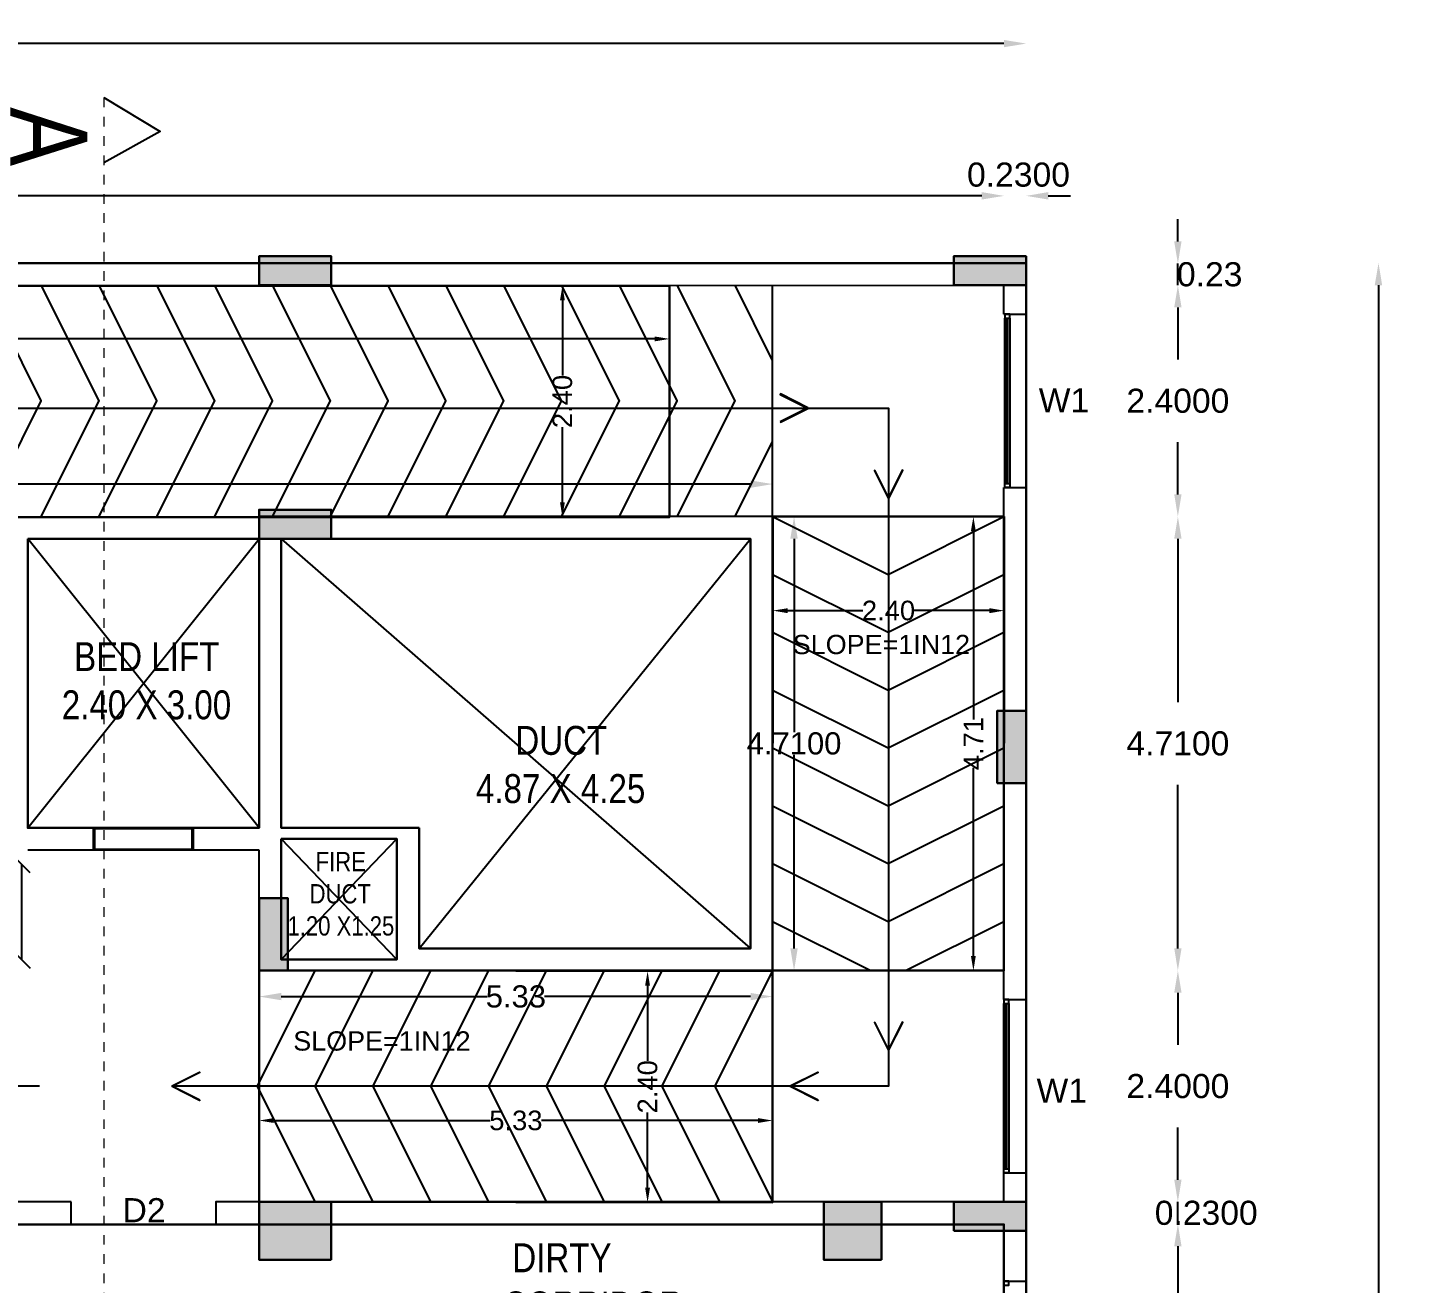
# Model space of a CAD drawing. Header units: metres. Extents: x -38 to 401, y 28 to 287.
# Drawn here: x 223.5 to 237.9, y 139.32 to 152.34 of the extents above; entities that cross this region are included whole.
import ezdxf

# ---------------------------------------------------------------- set-up
doc = ezdxf.new("R2010")
doc.units = ezdxf.units.M
doc.linetypes.add('CENTER', pattern=[2, 1.25, -0.25, 0.25, -0.25])
doc.layers.add('BLK_1_COVERED_AREA', color=140, linetype='Continuous', plot=False)
doc.layers.add('BLK_1_COVERED_AREA_DEDUCT', color=140, linetype='Continuous', plot=False)
for name, color, linetype in [('BLK_1_DA_RAMP_1', 30, 'Continuous'), ('BLK_1_FLR_3_BLT_UP_AREA_DEDUCT', 1, 'Continuous'), ('BLK_1_FLR_3_CARPET_AREA', 10, 'Continuous'), ('UBEAM', 1, 'Continuous'), ('UHATCH', 8, 'Continuous')]:
    doc.layers.add(name, color=color, linetype=linetype)
for name, color, linetype, lineweight in [('BLK_1_FLR_3_BLT_UP_AREA', 4, 'Continuous', 30), ('BLK_1_FLR_3_LIFT_3', 4, 'Continuous', 30), ('BLK_1_LVL_3_BLDG_FOOT_PRINT', 4, 'Continuous', 30), ('UCOLUMN', 6, 'Continuous', 30)]:
    doc.layers.add(name, color=color, linetype=linetype, lineweight=lineweight)
doc.styles.get("Standard").update_dxf_attribs({"font": 'arial.ttf'})
doc.dimstyles.new('ED', dxfattribs={"dimscale": 0, "dimtxt": 0.18, "dimasz": 0.18, "dimexe": 0, "dimexo": 0, "dimgap": 0.09, "dimtad": 1, "dimtoh": 1, "dimzin": 3, "dimdsep": 46, "dimtxsty": 'Standard', "dimblk": 'OBLIQUE', "dimcen": 0.09, "dimse1": 1, "dimse2": 1, "dimclrd": 251, "dimclrt": 30, "dimadec": 0, "dimazin": 0, "dimtfac": 1, "dimtmove": 0, "dimatfit": 3, "dimldrblk": 'ARCHTICK', "dimfxl": 0, "dimtolj": 1, "dimtzin": 0, "dimarcsym": 0})
doc.dimstyles.get("Standard").update_dxf_attribs({"dimtxt": 0.18, "dimasz": 0.18, "dimexe": 0.18, "dimexo": 0.0625, "dimgap": 0.09, "dimtad": 0, "dimtih": 1, "dimtoh": 1, "dimdec": 4, "dimzin": 0, "dimdsep": 46, "dimtxsty": 'Standard', "dimcen": 0.09, "dimadec": 0, "dimazin": 0, "dimtfac": 1, "dimtdec": 4, "dimtofl": 0, "dimtmove": 0, "dimatfit": 3, "dimfxl": 0, "dimtolj": 1, "dimtzin": 0, "dimarcsym": 0})
doc.dimstyles.new('STANDARD$0', dxfattribs={"dimtxt": 7, "dimasz": 3, "dimexe": 3, "dimexo": 1, "dimgap": 1.5, "dimtad": 1, "dimdec": 1, "dimzin": 1, "dimdsep": 46, "dimlunit": 4, "dimtxsty": 'Standard', "dimblk": 'OBLIQUE', "dimcen": 0.09375, "dimdle": 1, "dimclrd": 8, "dimclre": 8, "dimclrt": 7, "dimadec": 1, "dimazin": 0, "dimtfac": 1, "dimtdec": 1, "dimtix": 1, "dimtmove": 2, "dimatfit": 3, "dimldrblk": 'ARCHTICK', "dimfxl": 0, "dimfrac": 2, "dimtolj": 1, "dimtzin": 0, "dimarcsym": 0})

# ---------------------------------------------------------------- blocks, each defined once
blk = doc.blocks.new('*D179')
at = {"color": 0, "lineweight": -2}
for p, q in [((212.596, 147.61), (221.418, 147.61)), ((230.996, 147.61), (222.173, 147.61))]:
    blk.add_line(p, q, dxfattribs=at)
at = {"color": 0}
for points in [[(212.596, 147.648), (212.596, 147.571), (212.366, 147.61)], [(230.996, 147.648), (230.996, 147.571), (231.226, 147.61)]]:
    blk.add_solid(points, dxfattribs=at)
at = {"layer": 'Defpoints', "color": 0}
for p in [(231.226, 147.61), (212.366, 147.267), (231.226, 147.273)]:
    blk.add_point(p, dxfattribs=at)
at = {"color": 0, "lineweight": 25, "insert": (221.796, 147.61), "char_height": 0.23, "attachment_point": 5}
blk.add_mtext('\\A1;18.99', dxfattribs=at)
blk = doc.blocks.new('*D180')
at = {"color": 0, "lineweight": -2}
for p, q in [((231.448, 147.043), (231.448, 145.035)), ((231.448, 142.793), (231.448, 144.801))]:
    blk.add_line(p, q, dxfattribs=at)
at = {"color": 0}
for points in [[(231.409, 147.043), (231.486, 147.043), (231.448, 147.273)], [(231.409, 142.793), (231.486, 142.793), (231.448, 142.563)]]:
    blk.add_solid(points, dxfattribs=at)
at = {"layer": 'Defpoints', "color": 0}
for p in [(231.226, 147.273), (231.226, 142.563), (231.448, 142.563)]:
    blk.add_point(p, dxfattribs=at)
at = {"color": 0, "lineweight": 25, "insert": (231.448, 144.918), "char_height": 0.23, "attachment_point": 5}
blk.add_mtext('\\A1;4.7100', dxfattribs=at)
blk = doc.blocks.new('*D181')
at = {"color": 0, "lineweight": -2}
for p, q in [((226.126, 142.293), (228.262, 142.293)), ((230.996, 142.293), (228.859, 142.293))]:
    blk.add_line(p, q, dxfattribs=at)
at = {"color": 0}
for points in [[(226.126, 142.331), (226.126, 142.255), (225.896, 142.293)], [(230.996, 142.331), (230.996, 142.255), (231.226, 142.293)]]:
    blk.add_solid(points, dxfattribs=at)
at = {"layer": 'Defpoints', "color": 0}
for p in [(225.896, 142.563), (231.226, 142.563), (225.896, 142.293)]:
    blk.add_point(p, dxfattribs=at)
at = {"color": 0, "lineweight": 25, "insert": (228.561, 142.293), "char_height": 0.23, "attachment_point": 5}
blk.add_mtext('\\A1;5.33', dxfattribs=at)
blk = doc.blocks.new('*D183')
at = {"color": 0, "lineweight": -2}
for p, q in [((237.513, 149.673), (237.513, 123.345)), ((237.513, 96.783), (237.513, 123.11))]:
    blk.add_line(p, q, dxfattribs=at)
at = {"color": 0}
for points in [[(237.474, 149.673), (237.551, 149.673), (237.513, 149.903)], [(237.474, 96.783), (237.551, 96.783), (237.513, 96.553)]]:
    blk.add_solid(points, dxfattribs=at)
at = {"layer": 'Defpoints', "color": 0}
for p in [(233.856, 149.903), (232.356, 96.553), (237.513, 96.553)]:
    blk.add_point(p, dxfattribs=at)
at = {"color": 0, "lineweight": 25, "insert": (237.513, 123.228), "char_height": 0.23, "attachment_point": 5}
blk.add_mtext('\\A1;53.35', dxfattribs=at)
blk = doc.blocks.new('600X600')
at = {"layer": 'UHATCH', "linetype": 'Continuous'}
h = blk.add_hatch(color=256, dxfattribs=at)
h.dxf.hatch_style = 1
h.paths.add_polyline_path([(600, 600), (0, 600), (0, 0), (600, 0)])
at = {"layer": 'UCOLUMN', "linetype": 'Continuous'}
blk.add_lwpolyline([(0, 0), (600, 0), (600, 600), (0, 600)], close=True, dxfattribs=at)
blk = doc.blocks.new('750 x 750')
blk.add_blockref('600X600', (0, 75))
blk = doc.blocks.new('600X750')
at = {"layer": 'UHATCH', "linetype": 'Continuous'}
h = blk.add_hatch(color=256, dxfattribs=at)
h.dxf.hatch_style = 1
h.paths.add_polyline_path([(0, 600), (-750, 600), (-750, 0), (0, 0)])
at = {"layer": 'UCOLUMN', "linetype": 'Continuous'}
blk.add_lwpolyline([(0, 0), (-750, 0), (-750, 600), (0, 600)], close=True, dxfattribs=at)
blk = doc.blocks.new('300 x 750')
at = {"layer": 'UHATCH', "linetype": 'Continuous'}
h = blk.add_hatch(color=256, dxfattribs=at)
h.dxf.hatch_style = 1
h.paths.add_polyline_path([(750, 0), (750, 300), (0, 300), (0, 0)])
at = {"layer": 'UCOLUMN', "linetype": 'Continuous'}
blk.add_lwpolyline([(0, 300), (0, 0), (750, 0), (750, 300)], close=True, dxfattribs=at)
blk = doc.blocks.new('ASDFSDFSDFDFD')
at = {"layer": 'UBEAM', "linetype": 'Continuous', "xscale": -1}
for p, rotation in [((-6460, 38330), 180), ((750, 38330), 180), ((-6460, 35700), 180), ((1200, 32865), 269.9999999996972), ((750, 28520), 180)]:
    blk.add_blockref('300 x 750', p, dxfattribs=dict(at, rotation=rotation))
at = {"layer": 'UBEAM', "linetype": 'Continuous', "rotation": 89.99999999916066}
blk.add_blockref('300 x 750', (-6160, 30920), dxfattribs=at)
at = {"layer": 'UBEAM'}
blk.add_blockref('600X750', (-5710, 27920), dxfattribs=at)
at = {"layer": 'UBEAM', "linetype": 'Continuous', "xscale": -1}
blk.add_blockref('750 x 750', (0, 27845), dxfattribs=at)
blk = doc.blocks.new('*D690')
at = {"color": 0, "lineweight": -2}
for p, q in [((209.966, 152.18), (220.902, 152.18)), ((233.626, 152.18), (222.69, 152.18))]:
    blk.add_line(p, q, dxfattribs=at)
at = {"color": 0}
for points in [[(209.966, 152.218), (209.966, 152.142), (209.736, 152.18)], [(233.626, 152.218), (233.626, 152.142), (233.856, 152.18)]]:
    blk.add_solid(points, dxfattribs=at)
at = {"layer": 'Defpoints', "color": 0}
for p in [(233.856, 152.18), (209.736, 149.897), (233.856, 149.897)]:
    blk.add_point(p, dxfattribs=at)
at = {"color": 0, "lineweight": 25, "insert": (221.796, 152.18), "char_height": 0.25, "attachment_point": 5}
blk.add_mtext('\\A1;24.1201', dxfattribs=at)
blk = doc.blocks.new('*D452')
at = {"color": 0, "lineweight": -2}
for p, q in [((210.196, 150.6), (220.902, 150.6)), ((233.396, 150.6), (222.69, 150.6))]:
    blk.add_line(p, q, dxfattribs=at)
at = {"color": 0}
for points in [[(210.196, 150.639), (210.196, 150.562), (209.966, 150.6)], [(233.396, 150.639), (233.396, 150.562), (233.626, 150.6)]]:
    blk.add_solid(points, dxfattribs=at)
at = {"layer": 'Defpoints', "color": 0}
for p in [(233.626, 150.6), (209.966, 149.667), (233.626, 149.673)]:
    blk.add_point(p, dxfattribs=at)
at = {"color": 0, "lineweight": 25, "insert": (221.796, 150.6), "char_height": 0.25, "attachment_point": 5}
blk.add_mtext('\\A1;23.6601', dxfattribs=at)
blk = doc.blocks.new('*D453')
at = {"color": 0, "lineweight": -2}
for p, q in [((233.396, 150.6), (233.166, 150.6)), ((234.086, 150.6), (234.316, 150.6))]:
    blk.add_line(p, q, dxfattribs=at)
at = {"color": 0}
for points in [[(233.396, 150.639), (233.396, 150.562), (233.626, 150.6)], [(234.086, 150.639), (234.086, 150.562), (233.856, 150.6)]]:
    blk.add_solid(points, dxfattribs=at)
at = {"layer": 'Defpoints', "color": 0}
for p in [(233.856, 150.6), (233.856, 149.897), (233.626, 149.673)]:
    blk.add_point(p, dxfattribs=at)
at = {"color": 0, "lineweight": 25, "insert": (233.777, 150.819), "char_height": 0.25, "attachment_point": 5}
blk.add_mtext('\\A1;0.2300', dxfattribs=at)
blk = doc.blocks.new('*D474')
at = {"color": 0, "lineweight": -2}
for p, q in [((235.431, 139.703), (235.431, 134.061)), ((235.431, 127.563), (235.431, 133.205))]:
    blk.add_line(p, q, dxfattribs=at)
at = {"color": 0}
for points in [[(235.393, 139.703), (235.469, 139.703), (235.431, 139.933)], [(235.393, 127.563), (235.469, 127.563), (235.431, 127.333)]]:
    blk.add_solid(points, dxfattribs=at)
at = {"layer": 'Defpoints', "color": 0}
for p in [(233.626, 139.933), (235.431, 139.933), (232.126, 127.333)]:
    blk.add_point(p, dxfattribs=at)
at = {"color": 0, "lineweight": 25, "insert": (235.431, 133.633), "char_height": 0.25, "attachment_point": 5}
blk.add_mtext('\\A1;12.6000', dxfattribs=at)
blk = doc.blocks.new('*D475')
at = {"color": 0, "lineweight": -2}
for p, q in [((235.431, 140.393), (235.431, 140.623)), ((235.431, 139.933), (235.431, 140.163)), ((235.431, 139.703), (235.431, 139.473))]:
    blk.add_line(p, q, dxfattribs=at)
at = {"color": 0}
for points in [[(235.393, 140.393), (235.469, 140.393), (235.431, 140.163)], [(235.393, 139.703), (235.469, 139.703), (235.431, 139.933)]]:
    blk.add_solid(points, dxfattribs=at)
at = {"layer": 'Defpoints', "color": 0}
for p in [(233.626, 140.163), (235.431, 140.163), (233.626, 139.933)]:
    blk.add_point(p, dxfattribs=at)
at = {"color": 0, "lineweight": 25, "insert": (235.725, 140.048), "char_height": 0.25, "attachment_point": 5}
blk.add_mtext('\\A1;0.2300', dxfattribs=at)
blk = doc.blocks.new('*D476')
at = {"color": 0, "lineweight": -2}
for p, q in [((235.431, 142.333), (235.431, 141.791)), ((235.431, 140.393), (235.431, 140.935))]:
    blk.add_line(p, q, dxfattribs=at)
at = {"color": 0}
for points in [[(235.393, 142.333), (235.469, 142.333), (235.431, 142.563)], [(235.393, 140.393), (235.469, 140.393), (235.431, 140.163)]]:
    blk.add_solid(points, dxfattribs=at)
at = {"layer": 'Defpoints', "color": 0}
for p in [(233.626, 142.563), (235.431, 142.563), (233.626, 140.163)]:
    blk.add_point(p, dxfattribs=at)
at = {"color": 0, "lineweight": 25, "insert": (235.431, 141.363), "char_height": 0.25, "attachment_point": 5}
blk.add_mtext('\\A1;2.4000', dxfattribs=at)
blk = doc.blocks.new('*D477')
at = {"color": 0, "lineweight": -2}
for p, q in [((235.431, 147.043), (235.431, 145.346)), ((235.431, 142.793), (235.431, 144.49))]:
    blk.add_line(p, q, dxfattribs=at)
at = {"color": 0}
for points in [[(235.393, 147.043), (235.469, 147.043), (235.431, 147.273)], [(235.393, 142.793), (235.469, 142.793), (235.431, 142.563)]]:
    blk.add_solid(points, dxfattribs=at)
at = {"layer": 'Defpoints', "color": 0}
for p in [(233.626, 147.273), (235.431, 147.273), (233.626, 142.563)]:
    blk.add_point(p, dxfattribs=at)
at = {"color": 0, "lineweight": 25, "insert": (235.431, 144.918), "char_height": 0.25, "attachment_point": 5}
blk.add_mtext('\\A1;4.7100', dxfattribs=at)
blk = doc.blocks.new('*D478')
at = {"color": 0, "lineweight": -2}
for p, q in [((235.431, 149.443), (235.431, 148.901)), ((235.431, 147.503), (235.431, 148.045))]:
    blk.add_line(p, q, dxfattribs=at)
at = {"color": 0}
for points in [[(235.393, 149.443), (235.469, 149.443), (235.431, 149.673)], [(235.393, 147.503), (235.469, 147.503), (235.431, 147.273)]]:
    blk.add_solid(points, dxfattribs=at)
at = {"layer": 'Defpoints', "color": 0}
for p in [(233.626, 149.673), (235.431, 149.673), (233.626, 147.273)]:
    blk.add_point(p, dxfattribs=at)
at = {"color": 0, "lineweight": 25, "insert": (235.431, 148.473), "char_height": 0.25, "attachment_point": 5}
blk.add_mtext('\\A1;2.4000', dxfattribs=at)
blk = doc.blocks.new('*D50')
at = {"color": 0, "lineweight": -2}
for p, q in [((235.431, 150.127), (235.431, 150.357)), ((235.431, 149.673), (235.431, 149.897)), ((235.431, 149.443), (235.431, 149.213))]:
    blk.add_line(p, q, dxfattribs=at)
at = {"color": 0}
for points in [[(235.393, 150.127), (235.469, 150.127), (235.431, 149.897)], [(235.393, 149.443), (235.469, 149.443), (235.431, 149.673)]]:
    blk.add_solid(points, dxfattribs=at)
at = {"layer": 'Defpoints', "color": 0}
for p in [(233.856, 149.897), (235.431, 149.897), (233.626, 149.673)]:
    blk.add_point(p, dxfattribs=at)
at = {"color": 0, "lineweight": 25, "insert": (235.761, 149.785), "char_height": 0.25, "attachment_point": 5}
blk.add_mtext('\\A1;0.23', dxfattribs=at)
blk = doc.blocks.new('*D775')
at = {"layer": 'BLK_1_DA_RAMP_1', "color": 0, "lineweight": -2}
for p, q in [((212.366, 149.206), (212.366, 149.116)), ((230.156, 149.206), (230.156, 149.116)), ((212.518, 149.116), (220.925, 149.116)), ((230.003, 149.116), (221.596, 149.116))]:
    blk.add_line(p, q, dxfattribs=at)
at = {"layer": 'BLK_1_DA_RAMP_1', "color": 0}
for points in [[(212.518, 149.141), (212.518, 149.091), (212.366, 149.116)], [(230.003, 149.141), (230.003, 149.091), (230.156, 149.116)]]:
    blk.add_solid(points, dxfattribs=at)
at = {"layer": 'Defpoints', "color": 0}
for p in [(212.366, 149.667), (230.156, 149.667), (230.156, 149.116)]:
    blk.add_point(p, dxfattribs=at)
at = {"layer": 'BLK_1_DA_RAMP_1', "color": 0, "lineweight": 30, "insert": (221.261, 149.116), "char_height": 0.2032, "attachment_point": 5}
blk.add_mtext('\\A1;17.79', dxfattribs=at)
blk = doc.blocks.new('*D777')
at = {"layer": 'BLK_1_DA_RAMP_1', "color": 0, "lineweight": -2}
for p, q in [((233.398, 147.273), (233.309, 147.273)), ((233.309, 147.12), (233.309, 145.169)), ((233.309, 142.715), (233.309, 144.667)), ((233.398, 142.563), (233.309, 142.563))]:
    blk.add_line(p, q, dxfattribs=at)
at = {"layer": 'BLK_1_DA_RAMP_1', "color": 0}
for points in [[(233.283, 147.12), (233.334, 147.12), (233.309, 147.273)], [(233.283, 142.715), (233.334, 142.715), (233.309, 142.563)]]:
    blk.add_solid(points, dxfattribs=at)
at = {"layer": 'Defpoints', "color": 0}
for p in [(233.309, 147.273), (233.628, 147.273), (233.626, 142.563)]:
    blk.add_point(p, dxfattribs=at)
at = {"layer": 'BLK_1_DA_RAMP_1', "color": 0, "lineweight": 30, "insert": (233.309, 144.918), "char_height": 0.2032, "attachment_point": 5, "rotation": 90}
blk.add_mtext('\\A1;4.71', dxfattribs=at)
blk = doc.blocks.new('*D779')
at = {"layer": 'BLK_1_DA_RAMP_1', "color": 0, "lineweight": -2}
for p, q in [((229.134, 149.667), (229.044, 149.667)), ((229.044, 149.515), (229.044, 148.735)), ((229.044, 147.42), (229.044, 148.199)), ((229.134, 147.267), (229.044, 147.267))]:
    blk.add_line(p, q, dxfattribs=at)
at = {"layer": 'BLK_1_DA_RAMP_1', "color": 0}
for points in [[(229.019, 149.515), (229.069, 149.515), (229.044, 149.667)], [(229.019, 147.42), (229.069, 147.42), (229.044, 147.267)]]:
    blk.add_solid(points, dxfattribs=at)
at = {"layer": 'Defpoints', "color": 0}
for p in [(229.044, 149.667), (230.156, 149.667), (230.156, 147.267)]:
    blk.add_point(p, dxfattribs=at)
at = {"layer": 'BLK_1_DA_RAMP_1', "color": 0, "lineweight": 30, "insert": (229.044, 148.467), "char_height": 0.2032, "attachment_point": 5, "rotation": 90}
blk.add_mtext('\\A1;2.40', dxfattribs=at)
blk = doc.blocks.new('*D780')
at = {"layer": 'BLK_1_DA_RAMP_1', "color": 0, "lineweight": -2}
for p, q in [((231.228, 146.386), (231.228, 146.297)), ((231.381, 146.297), (232.16, 146.297)), ((233.476, 146.297), (232.696, 146.297)), ((233.628, 146.386), (233.628, 146.297))]:
    blk.add_line(p, q, dxfattribs=at)
at = {"layer": 'BLK_1_DA_RAMP_1', "color": 0}
for points in [[(231.381, 146.322), (231.381, 146.271), (231.228, 146.297)], [(233.476, 146.322), (233.476, 146.271), (233.628, 146.297)]]:
    blk.add_solid(points, dxfattribs=at)
at = {"layer": 'Defpoints', "color": 0}
for p in [(231.228, 147.273), (233.628, 147.273), (233.628, 146.297)]:
    blk.add_point(p, dxfattribs=at)
at = {"layer": 'BLK_1_DA_RAMP_1', "color": 0, "lineweight": 30, "insert": (232.428, 146.297), "char_height": 0.2032, "attachment_point": 5}
blk.add_mtext('\\A1;2.40', dxfattribs=at)
blk = doc.blocks.new('*D781')
at = {"layer": 'BLK_1_DA_RAMP_1', "color": 0, "lineweight": -2}
for p, q in [((230.017, 142.557), (229.928, 142.557)), ((229.928, 142.405), (229.928, 141.625)), ((229.928, 140.31), (229.928, 141.089)), ((230.017, 140.157), (229.928, 140.157))]:
    blk.add_line(p, q, dxfattribs=at)
at = {"layer": 'BLK_1_DA_RAMP_1', "color": 0}
for points in [[(229.902, 142.405), (229.953, 142.405), (229.928, 142.557)], [(229.902, 140.31), (229.953, 140.31), (229.928, 140.157)]]:
    blk.add_solid(points, dxfattribs=at)
at = {"layer": 'Defpoints', "color": 0}
for p in [(231.226, 142.557), (229.928, 140.157), (231.226, 140.157)]:
    blk.add_point(p, dxfattribs=at)
at = {"layer": 'BLK_1_DA_RAMP_1', "color": 0, "lineweight": 30, "insert": (229.928, 141.357), "char_height": 0.2032, "attachment_point": 5, "rotation": 90}
blk.add_mtext('\\A1;2.40', dxfattribs=at)
blk = doc.blocks.new('_Oblique')
at = {"color": 0, "linetype": 'ByBlock', "lineweight": -2}
blk.add_line((-0.5, -0.5), (0.5, 0.5), dxfattribs=at)
blk = doc.blocks.new('*D1240')
at = {"color": 251, "lineweight": -2}
blk.add_line((223.432, 143.668), (223.432, 142.679), dxfattribs=at)
at = {"layer": 'Defpoints', "color": 0}
for p in [(223.496, 143.668), (223.432, 142.679), (223.496, 142.679)]:
    blk.add_point(p, dxfattribs=at)
at = {"color": 251, "lineweight": -2, "xscale": 0.18, "yscale": 0.18, "zscale": 0.18}
for p, rotation in [((223.432, 143.668), 90), ((223.432, 142.679), 270)]:
    blk.add_blockref('_Oblique', p, dxfattribs=dict(at, rotation=rotation))
at = {"color": 30, "insert": (223.25, 143.174), "char_height": 0.18, "attachment_point": 5, "rotation": 90}
blk.add_mtext('\\A1;0.99', dxfattribs=at)
blk = doc.blocks.new('_ArchTick')
at = {"color": 0, "linetype": 'ByBlock', "const_width": 0.15}
blk.add_lwpolyline([(-0.5, -0.5), (0.5, 0.5)], dxfattribs=at)
blk = doc.blocks.new('*D1241')
at = {"layer": 'BLK_1_DA_RAMP_1', "color": 0, "lineweight": -2}
for p, q in [((225.896, 140.917), (225.896, 141.007)), ((226.048, 141.007), (228.295, 141.007)), ((231.073, 141.007), (228.827, 141.007)), ((231.226, 140.917), (231.226, 141.007))]:
    blk.add_line(p, q, dxfattribs=at)
at = {"layer": 'BLK_1_DA_RAMP_1', "color": 0}
for points in [[(226.048, 141.032), (226.048, 140.982), (225.896, 141.007)], [(231.073, 141.032), (231.073, 140.982), (231.226, 141.007)]]:
    blk.add_solid(points, dxfattribs=at)
at = {"layer": 'Defpoints', "color": 0}
for p in [(225.896, 141.007), (225.896, 140.163), (231.226, 140.157)]:
    blk.add_point(p, dxfattribs=at)
at = {"layer": 'BLK_1_DA_RAMP_1', "color": 0, "lineweight": 30, "insert": (228.561, 141.007), "char_height": 0.2032, "attachment_point": 5}
blk.add_mtext('\\A1;5.33', dxfattribs=at)

msp = doc.modelspace()

# ---------------------------------------------------------------- linework, layer by layer
at = {"linetype": 'CENTER', "lineweight": 20, "ltscale": 0.05}
msp.add_line((224.28651, 151.61908), (224.28651, 94.40435), dxfattribs=at)
at = {"color": 7, "lineweight": 25}
for p, q in [((233.85571, 149.90293), (209.73558, 149.89704)), ((233.85571, 149.37293), (233.85571, 149.90293)), ((209.96558, 149.66704), (233.62571, 149.67293)), ((231.22571, 147.27293), (231.22571, 149.67293)), ((233.62571, 149.37293), (233.62571, 149.67293)), ((233.62571, 149.37293), (233.85571, 149.37293)), ((233.63572, 147.58899), (233.63571, 149.33034)), ((233.65628, 147.61553), (233.65627, 149.33034)), ((233.6648, 147.61553), (233.66479, 149.33034)), ((233.68682, 149.33034), (233.68683, 147.58899)), ((233.85571, 147.57293), (233.85571, 149.37293)), ((233.62571, 142.26294), (233.62571, 147.57293)), ((233.62571, 147.57293), (233.85571, 147.57293)), ((233.85571, 142.26294), (233.85571, 147.57293)), ((212.36558, 147.26704), (225.89571, 147.27293)), ((231.22571, 147.27293), (225.89571, 147.27293)), ((231.22571, 147.27293), (233.62574, 147.27294)), ((231.22571, 142.56294), (231.22571, 147.27293)), ((225.89574, 144.04293), (223.49574, 147.04293)), ((223.49574, 144.04293), (223.49574, 147.04293)), ((225.89574, 147.04293), (223.49574, 147.04293)), ((223.49574, 144.04293), (225.89574, 147.04293)), ((225.89574, 144.04293), (225.89574, 147.04293)), ((226.12574, 147.04293), (230.99571, 147.04293)), ((226.12574, 144.04293), (226.12574, 147.04293)), ((226.12574, 147.04293), (230.99571, 142.79294)), ((227.55573, 142.79293), (230.99571, 147.04293)), ((230.99571, 142.79294), (230.99571, 147.04293)), ((231.22571, 142.56294), (231.22571, 144.64293)), ((225.89573, 144.04293), (225.89573, 144.41294)), ((225.89574, 144.04293), (223.49574, 144.04293)), ((226.12573, 144.04293), (227.55573, 144.04293)), ((227.55573, 142.79293), (227.55573, 144.04293)), ((225.89573, 143.81293), (223.49574, 143.81294)), ((225.89573, 143.81293), (223.49574, 143.81293)), ((225.89573, 142.56293), (225.89573, 143.81293)), ((226.12573, 143.92793), (227.32573, 143.92793)), ((226.12573, 142.67793), (226.12573, 143.92793)), ((227.32573, 142.67793), (226.12573, 143.92793)), ((227.32573, 143.92793), (226.12573, 142.67793)), ((226.12574, 143.81293), (226.12573, 143.81293)), ((226.12574, 143.81293), (226.12573, 143.81293)), ((227.32573, 142.67793), (227.32573, 143.92793)), ((225.89571, 142.79293), (225.8957, 142.79293)), ((230.99571, 142.79294), (227.55573, 142.79293)), ((227.32573, 142.67793), (226.12573, 142.67793)), ((231.22571, 142.56294), (225.8957, 142.56293)), ((225.89571, 142.56293), (225.89571, 140.16293)), ((230.32573, 142.56293), (233.62571, 142.56294)), ((231.22571, 142.56293), (231.22571, 140.16293)), ((233.62571, 142.26294), (233.85571, 142.26294)), ((233.62572, 140.47899), (233.62571, 142.22035)), ((233.64628, 140.50553), (233.64627, 142.22035)), ((233.6548, 140.50553), (233.65479, 142.22035)), ((233.67682, 142.22035), (233.67683, 140.47899)), ((233.85571, 140.46294), (233.85571, 142.26294)), ((223.61828, 141.36293), (222.45228, 141.36293)), ((233.62571, 140.16293), (233.62572, 140.46294)), ((233.62571, 140.46294), (233.85571, 140.46294)), ((233.85571, 140.16293), (233.85571, 140.46294)), ((223.94571, 140.16293), (209.96558, 140.15704)), ((223.94571, 139.93293), (223.94571, 140.16293)), ((209.73558, 139.92704), (223.94571, 139.93293)), ((233.62571, 139.34193), (233.85571, 139.34193)), ((233.85571, 137.54193), (233.85571, 139.34193))]:
    msp.add_line(p, q, dxfattribs=at)
for points in [[(224.28651, 151.61908), (224.86939, 151.26923), (224.28651, 150.94311)], [(223.03571, 147.27293), (223.63571, 148.47293), (223.03571, 149.67293)], [(223.63571, 147.27293), (224.23571, 148.47293), (223.63571, 149.67293)], [(224.23571, 147.27293), (224.83571, 148.47293), (224.23571, 149.67293)], [(224.83571, 147.27293), (225.43571, 148.47293), (224.83571, 149.67293)], [(225.43571, 147.27293), (226.03571, 148.47293), (225.43571, 149.67293)], [(226.03571, 147.27293), (226.63571, 148.47293), (226.03571, 149.67293)], [(226.63571, 147.27293), (227.23571, 148.47293), (226.63571, 149.67293)], [(227.23571, 147.27293), (227.83571, 148.47293), (227.23571, 149.67293)], [(227.83571, 147.27293), (228.43571, 148.47293), (227.83571, 149.67293)], [(228.43571, 147.27293), (229.03571, 148.47293), (228.43571, 149.67293)], [(229.03571, 147.27293), (229.63571, 148.47293), (229.03571, 149.67293)], [(229.63571, 147.27293), (230.23571, 148.47293), (229.63571, 149.67293)], [(230.23571, 147.27293), (230.83571, 148.47293), (230.23571, 149.67293)], [(231.22571, 148.89293), (230.83571, 149.67293)], [(222.59573, 141.36293), (210.91704, 141.36293), (210.91704, 148.39811), (232.42807, 148.39811), (232.42807, 141.36293), (224.99573, 141.36293)], [(230.83571, 147.27293), (231.22571, 148.05293)], [(231.22571, 147.27293), (232.42571, 146.67293), (233.62571, 147.27293)], [(231.22571, 146.67293), (232.42571, 146.07293), (233.62571, 146.67293)], [(231.22571, 146.07293), (232.42571, 145.47293), (233.62571, 146.07293)], [(231.22571, 145.47293), (232.42571, 144.87293), (233.62571, 145.47293)], [(231.22571, 144.87293), (232.42571, 144.27293), (233.62571, 144.87293)], [(231.22571, 144.27293), (232.42571, 143.67293), (233.62571, 144.27293)], [(231.22571, 143.67293), (232.42571, 143.07293), (233.62571, 143.67293)], [(231.22571, 143.07293), (232.2457, 142.56294)], [(232.60573, 142.56294), (233.62571, 143.07293)], [(226.47573, 142.56293), (225.87573, 141.36293), (226.47573, 140.16293)], [(227.07573, 142.56293), (226.47573, 141.36293), (227.07573, 140.16293)], [(227.67573, 142.56293), (227.07573, 141.36293), (227.67573, 140.16293)], [(228.27573, 142.56293), (227.67573, 141.36293), (228.27573, 140.16293)], [(228.27573, 142.56293), (227.67573, 141.36293), (228.27573, 140.16293)], [(228.87573, 142.56293), (228.27573, 141.36293), (228.87573, 140.16293)], [(229.47573, 142.56293), (228.87573, 141.36293), (229.47573, 140.16293)], [(230.07573, 142.56293), (229.47573, 141.36293), (230.07573, 140.16293)], [(230.67573, 142.56293), (230.07573, 141.36293), (230.67573, 140.16293)], [(230.67573, 142.56293), (230.07573, 141.36293), (230.67573, 140.16293)], [(231.22571, 142.56293), (230.62571, 141.36293), (231.22571, 140.16293)], [(233.62571, 140.16293), (225.44571, 140.16293), (225.44571, 139.93293), (233.62571, 139.93293), (233.62571, 139.34193)], [(233.85571, 139.34193), (233.85571, 140.16293)]]:
    msp.add_lwpolyline(points, dxfattribs=at)
for points in [[(233.63571, 149.33034), (233.68682, 149.33034), (233.68682, 149.37293), (233.63571, 149.37293)], [(231.30307, 148.25574), (231.30721, 148.2512), (231.59236, 148.39357), (231.58821, 148.39811), (231.59236, 148.40265), (231.30721, 148.54503), (231.30307, 148.54049), (231.58821, 148.39811)], [(232.2857, 147.75447), (232.28116, 147.75033), (232.42353, 147.46518), (232.42807, 147.46932), (232.43261, 147.46518), (232.57499, 147.75033), (232.57045, 147.75447), (232.42807, 147.46932)], [(233.63572, 147.61553), (233.68683, 147.61553), (233.68683, 147.57293), (233.63572, 147.57293)], [(225.2128, 144.04293), (225.2128, 143.81293), (224.17867, 143.81293), (224.17867, 144.04293)], [(224.18867, 144.03293), (224.18867, 143.82293), (225.2028, 143.82293), (225.2028, 144.03293)], [(233.62571, 142.22035), (233.67682, 142.22035), (233.67682, 142.26294), (233.62571, 142.26294)], [(232.2857, 142.02842), (232.28116, 142.02428), (232.42353, 141.73913), (232.42807, 141.74328), (232.43261, 141.73913), (232.57499, 142.02428), (232.57045, 142.02842), (232.42807, 141.74328)], [(225.2829, 141.22056), (225.27876, 141.21602), (224.99361, 141.35839), (224.99775, 141.36293), (224.99361, 141.36747), (225.27876, 141.50985), (225.2829, 141.50531), (224.99775, 141.36293)], [(231.69793, 141.22056), (231.69379, 141.21602), (231.40864, 141.35839), (231.41278, 141.36293), (231.40864, 141.36747), (231.69379, 141.50985), (231.69793, 141.50531), (231.41278, 141.36293)], [(233.62572, 140.50553), (233.67683, 140.50553), (233.67683, 140.46294), (233.62572, 140.46294)], [(233.62571, 139.29934), (233.67682, 139.29934), (233.67682, 139.34193), (233.62571, 139.34193)]]:
    msp.add_lwpolyline(points, close=True, dxfattribs=at)
at = {"layer": 'BLK_1_COVERED_AREA', "color": 140, "lineweight": 30}
msp.add_lwpolyline([(210.80571, 96.55304), (210.80571, 114.85374), (209.73558, 114.85304), (209.73558, 149.89714), (233.85571, 149.90304), (233.85571, 124.83662), (232.35571, 124.83662), (232.35571, 96.55304)], close=True, dxfattribs=at)
at = {"layer": 'BLK_1_COVERED_AREA_DEDUCT', "color": 140}
for points in [[(227.55573, 144.04293), (227.55573, 142.79293), (230.99571, 142.79294), (230.99571, 147.04293), (226.12574, 147.04293), (226.12574, 144.04293)], [(226.12573, 143.92793), (227.32573, 143.92793), (227.32573, 142.67793), (226.12573, 142.67793)]]:
    msp.add_lwpolyline(points, close=True, dxfattribs=at)
at = {"layer": 'BLK_1_DA_RAMP_1', "color": 1, "lineweight": 30}
for points in [[(212.36558, 149.66704), (230.15558, 149.66704), (230.15558, 147.26704), (212.36558, 147.26704)], [(231.22807, 147.27294), (233.62807, 147.27294), (233.62558, 142.56294), (231.22558, 142.56294)], [(225.89571, 142.56293), (231.22571, 142.55704), (231.22571, 140.15704), (225.89571, 140.16293)]]:
    msp.add_lwpolyline(points, close=True, dxfattribs=at)
at = {"layer": 'BLK_1_FLR_3_BLT_UP_AREA', "color": 12, "lineweight": 30}
msp.add_lwpolyline([(210.80571, 96.5524), (210.80571, 114.85363), (209.73558, 114.85293), (209.73558, 149.89808), (233.85571, 149.90398), (233.85571, 124.83651), (232.35588, 124.83651), (232.35588, 96.5524)], close=True, dxfattribs=at)
at = {"layer": 'BLK_1_FLR_3_BLT_UP_AREA_DEDUCT', "color": 12, "lineweight": 30}
for points in [[(227.55573, 144.04293), (227.55573, 142.79293), (230.99571, 142.79294), (230.99571, 147.04293), (226.12574, 147.04293), (226.12574, 144.04293)], [(226.12573, 143.92793), (227.32573, 143.92793), (227.32573, 142.67793), (226.12573, 142.67793)]]:
    msp.add_lwpolyline(points, close=True, dxfattribs=at)
at = {"layer": 'BLK_1_FLR_3_CARPET_AREA', "color": 15, "linetype": 'Continuous', "lineweight": 30}
msp.add_lwpolyline([(209.85058, 121.09704), (209.85058, 139.92704), (233.62571, 139.92704), (233.62571, 125.06651)], dxfattribs=at)
at = {"layer": 'BLK_1_FLR_3_LIFT_3', "color": 30, "lineweight": 30}
msp.add_lwpolyline([(223.49574, 147.04293), (225.89574, 147.04293), (225.89574, 144.04293), (223.49574, 144.04293)], close=True, dxfattribs=at)
at = {"layer": 'BLK_1_LVL_3_BLDG_FOOT_PRINT', "color": 1}
msp.add_lwpolyline([(210.8057, 96.55293), (210.8057, 114.85363), (209.73557, 114.85293), (209.73557, 149.89704), (233.8557, 149.90293), (233.85571, 124.83651), (232.35571, 124.83651), (232.3557, 96.55293)], close=True, dxfattribs=at)

# ---------------------------------------------------------------- block references
at = {"color": 7, "lineweight": 25, "xscale": 0.001, "yscale": 0.001, "zscale": 0.001}
msp.add_blockref('ASDFSDFSDFDFD', (232.35571, 111.64293), dxfattribs=at)
msp.add_blockref('ASDFSDFSDFDFD', (232.35571, 111.64293), dxfattribs=at)

# ---------------------------------------------------------------- texts
at = {"color": 7, "lineweight": 25, "insert": (224.11521, 152.07349), "char_height": 0.8, "width": 1.7202398, "attachment_point": 1, "rotation": 270}
msp.add_mtext('{\\fArial Narrow|b0|i0|c0|p34;\\W2.17167; \\W1;A}', dxfattribs=at)
at = {"color": 7, "lineweight": 25, "char_height": 0.25, "attachment_point": 1}
for s, insert in [('W1', (233.98722, 148.60363)), ('W1', (233.96422, 141.44263)), ('D2', (224.47975, 140.20163))]:
    msp.add_mtext_dynamic_manual_height_columns(s, width=331.5310086, gutter_width=1000, heights=[0], dxfattribs=dict(at, insert=insert))
at = {"color": 7, "lineweight": 25}
for s, insert, char_height, width, attachment_point in [('{\\fArial Narrow|b0|i0|c0|p34;\\W6.62119; \\W1;BED LIFT\\P{\\W5.288214; }2.40 X 3.00}', (223.34339, 145.96982), 0.3, 2.7423995, 1), ('{\\fArial Narrow|b0|i0|c0|p34;\\P{\\W9.524831; }DUCT\\P{\\W5.244317; }4.87 X 4.25}', (227.6453, 145.60107), 0.3, 2.7423995, 1), ('{\\fArial Narrow|b0|i0|c0|p34;\\W8.83715;  \\W1;FIRE\\P\\W8.34946;  \\W1;DUCT\\P\\W6.54539;  \\W1;1.20 X1.25}', (225.357, 143.79295), 0.2, 2.7423995, 1), ('{\\fArial Narrow|b0|i0|c0|p34; DIRTY  CORRIDOR }', (228.42841, 138.92881, -119.35383), 0.3, 2.2468032, 7)]:
    msp.add_mtext(s, dxfattribs=dict(at, insert=insert, char_height=char_height, width=width, attachment_point=attachment_point))
at = {"layer": 'BLK_1_DA_RAMP_1', "color": 1, "lineweight": 30, "char_height": 0.2, "width": 1.8904692, "attachment_point": 2}
for insert in [(232.35471, 146.04571), (227.17095, 141.93249)]:
    msp.add_mtext('SLOPE=1IN12', dxfattribs=dict(at, insert=insert))

# ---------------------------------------------------------------- dimensions: what is measured, and where the dimension line sits
at = {"lineweight": 25}
for base, p1, p2, picture, middle in [((233.85571, 152.17996), (209.73558, 149.89704), (233.85571, 149.89704), '*D690', (221.79565, 152.17996)), ((233.62571, 150.60028), (209.96558, 149.66704), (233.62571, 149.67293), '*D452', (221.79565, 150.60028))]:
    dim = msp.add_linear_dim(base=base, p1=p1, p2=p2, dimstyle='Standard', override={"dimscale": 1, "dimtxt": 0.25, "dimasz": 0.23, "dimgap": 0.3, "dimpost": '\\X', "dimse1": 1, "dimse2": 1, "dimfxl": 25.4}, dxfattribs=at)
    dim.commit()
    dim.dimension.update_dxf_attribs({"geometry": picture, "text_midpoint": middle})
dim = msp.add_linear_dim(base=(233.85571, 150.60028), p1=(233.62571, 149.67293), p2=(233.85571, 149.89704), dimstyle='Standard', override={"dimscale": 1, "dimtxt": 0.25, "dimasz": 0.23, "dimgap": 0.3, "dimpost": '\\X', "dimse1": 1, "dimse2": 1, "dimtmove": 1, "dimfxl": 25.4}, dxfattribs=at)
dim.commit()
dim.dimension.update_dxf_attribs({"geometry": '*D453', "text_midpoint": (233.7771, 150.81938), "dimtype": 128})
dim = msp.add_linear_dim(base=(235.43111, 149.89704), p1=(233.62571, 149.67293), p2=(233.85571, 149.89704), angle=90, text='0.23', dimstyle='Standard', override={"dimscale": 1, "dimtxt": 0.25, "dimasz": 0.23, "dimgap": 0.3, "dimpost": '\\X', "dimse1": 1, "dimse2": 1, "dimtmove": 1, "dimfxl": 25.4}, dxfattribs=at)
dim.commit()
dim.dimension.update_dxf_attribs({"geometry": '*D50', "text_midpoint": (235.76117, 149.78498), "dimtype": 128})
at = {"color": 7, "lineweight": 25}
dim = msp.add_linear_dim(base=(237.51257, 96.55293), p1=(233.85571, 149.90293), p2=(232.35571, 96.55293), angle=90, text='53.35', dimstyle='Standard', override={"dimscale": 1, "dimtxt": 0.23, "dimasz": 0.23, "dimgap": 0, "dimse1": 1, "dimse2": 1, "dimtmove": 1}, dxfattribs=at)
dim.commit()
dim.dimension.update_dxf_attribs({"geometry": '*D183', "text_midpoint": (237.51257, 123.22793)})
at = {"lineweight": 25}
for base, p1, p2, picture, middle in [((235.43111, 149.67293), (233.62571, 147.27294), (233.62571, 149.67293), '*D478', (235.43111, 148.47294)), ((235.43111, 147.27294), (233.62571, 142.56294), (233.62571, 147.27294), '*D477', (235.43111, 144.91794)), ((235.43111, 142.56294), (233.62571, 140.16293), (233.62571, 142.56294), '*D476', (235.43111, 141.36294)), ((235.43111, 139.93293), (232.12571, 127.33293), (233.62571, 139.93293), '*D474', (235.43111, 133.63293))]:
    dim = msp.add_linear_dim(base=base, p1=p1, p2=p2, angle=90, dimstyle='Standard', override={"dimscale": 1, "dimtxt": 0.25, "dimasz": 0.23, "dimgap": 0.3, "dimpost": '\\X', "dimse1": 1, "dimse2": 1, "dimtmove": 1, "dimfxl": 25.4}, dxfattribs=at)
    dim.commit()
    dim.dimension.update_dxf_attribs({"geometry": picture, "text_midpoint": middle})
at = {"color": 7, "lineweight": 25}
for base, p1, p2, text, picture, middle in [((231.22571, 147.60953), (212.36558, 147.26704), (231.22571, 147.27293), '18.99', '*D179', (221.79565, 147.60953)), ((225.89571, 142.29305), (231.22571, 142.56294), (225.89571, 142.56293), '5.33', '*D181', (228.56071, 142.29305))]:
    dim = msp.add_linear_dim(base=base, p1=p1, p2=p2, text=text, dimstyle='Standard', override={"dimscale": 1, "dimtxt": 0.23, "dimasz": 0.23, "dimgap": 0, "dimse1": 1, "dimse2": 1, "dimtmove": 1}, dxfattribs=at)
    dim.commit()
    dim.dimension.update_dxf_attribs({"geometry": picture, "text_midpoint": middle})
dim = msp.add_linear_dim(base=(231.4477, 142.56293), p1=(231.22571, 147.27293), p2=(231.22571, 142.56293), angle=90, dimstyle='Standard', override={"dimscale": 1, "dimtxt": 0.23, "dimasz": 0.23, "dimgap": 0, "dimse1": 1, "dimse2": 1, "dimtmove": 1}, dxfattribs=at)
dim.commit()
dim.dimension.update_dxf_attribs({"geometry": '*D180', "text_midpoint": (231.4477, 144.91793)})
at = {"color": 1}
dim = msp.add_linear_dim(base=(223.43186, 142.67941), p1=(223.49569, 143.66827), p2=(223.49571, 142.67941), angle=90, dimstyle='ED', override={"dimscale": 1, "dimpost": '\\X'}, dxfattribs=at)
dim.commit()
dim.dimension.update_dxf_attribs({"geometry": '*D1240', "text_midpoint": (223.24996, 143.17384)})
at = {"lineweight": 25}
dim = msp.add_linear_dim(base=(235.43111, 140.16293), p1=(233.62571, 139.93293), p2=(233.62571, 140.16293), angle=90, dimstyle='Standard', override={"dimscale": 1, "dimtxt": 0.25, "dimasz": 0.23, "dimgap": 0.3, "dimpost": '\\X', "dimse1": 1, "dimse2": 1, "dimtmove": 1, "dimfxl": 25.4}, dxfattribs=at)
dim.commit()
dim.dimension.update_dxf_attribs({"geometry": '*D475', "text_midpoint": (235.72479, 140.04793), "dimtype": 128})
at = {"layer": 'BLK_1_DA_RAMP_1', "color": 1, "lineweight": 30}
for base, p1, p2, picture, middle in [((230.15558, 149.11604), (212.36558, 149.66704), (230.15558, 149.66704), '*D775', (221.26058, 149.11604)), ((225.89571, 141.00699), (231.22571, 140.15704), (225.89571, 140.16293), '*D1241', (228.56071, 141.00699))]:
    dim = msp.add_linear_dim(base=base, p1=p1, p2=p2, dimstyle='STANDARD$0', override={"dimscale": 0.001, "dimtxt": 203.2, "dimasz": 152.5, "dimexe": 0, "dimexo": 0, "dimgap": 2.286, "dimtad": 0, "dimtoh": 1, "dimdec": 2, "dimzin": 0, "dimlunit": 2, "dimpost": '', "dimcen": 2.286, "dimdle": 0, "dimclrd": 0, "dimclre": 0, "dimclrt": 0, "dimadec": 0, "dimtdec": 2, "dimtix": 0, "dimtofl": 0, "dimtmove": 0, "dimfxl": 89.5, "dimfxlon": 1, "dimfrac": 0}, dxfattribs=at)
    dim.commit()
    dim.dimension.update_dxf_attribs({"geometry": picture, "text_midpoint": middle})
at = {"layer": 'BLK_1_DA_RAMP_1', "color": 2, "lineweight": 30}
for base, p1, p2, picture, middle in [((229.04404, 149.66704), (230.15558, 147.26704), (230.15558, 149.66704), '*D779', (229.04404, 148.46704)), ((229.92782, 140.15704), (231.22571, 142.55704), (231.22571, 140.15704), '*D781', (229.92782, 141.35704))]:
    dim = msp.add_linear_dim(base=base, p1=p1, p2=p2, angle=90, dimstyle='STANDARD$0', override={"dimscale": 0.001, "dimtxt": 203.2, "dimasz": 152.5, "dimexe": 0, "dimexo": 0, "dimgap": 2.286, "dimtad": 0, "dimtoh": 1, "dimdec": 2, "dimzin": 0, "dimlunit": 2, "dimpost": '', "dimcen": 2.286, "dimdle": 0, "dimclrd": 0, "dimclre": 0, "dimclrt": 0, "dimadec": 0, "dimtdec": 2, "dimtix": 0, "dimtofl": 0, "dimtmove": 0, "dimfxl": 89.5, "dimfxlon": 1, "dimfrac": 0}, dxfattribs=at)
    dim.commit()
    dim.dimension.update_dxf_attribs({"geometry": picture, "text_midpoint": middle})
dim = msp.add_linear_dim(base=(233.62807, 146.29662), p1=(231.22807, 147.27294), p2=(233.62807, 147.27294), dimstyle='STANDARD$0', override={"dimscale": 0.001, "dimtxt": 203.2, "dimasz": 152.5, "dimexe": 0, "dimexo": 0, "dimgap": 2.286, "dimtad": 0, "dimtoh": 1, "dimdec": 2, "dimzin": 0, "dimlunit": 2, "dimpost": '', "dimcen": 2.286, "dimdle": 0, "dimclrd": 0, "dimclre": 0, "dimclrt": 0, "dimadec": 0, "dimtdec": 2, "dimtix": 0, "dimtofl": 0, "dimtmove": 0, "dimfxl": 89.5, "dimfxlon": 1, "dimfrac": 0}, dxfattribs=at)
dim.commit()
dim.dimension.update_dxf_attribs({"geometry": '*D780', "text_midpoint": (232.42807, 146.29662)})
at = {"layer": 'BLK_1_DA_RAMP_1', "color": 1, "lineweight": 30}
dim = msp.add_linear_dim(base=(233.30874, 147.27294), p1=(233.62558, 142.56294), p2=(233.62807, 147.27294), angle=90, dimstyle='STANDARD$0', override={"dimscale": 0.001, "dimtxt": 203.2, "dimasz": 152.5, "dimexe": 0, "dimexo": 0, "dimgap": 2.286, "dimtad": 0, "dimtoh": 1, "dimdec": 2, "dimzin": 0, "dimlunit": 2, "dimpost": '', "dimcen": 2.286, "dimdle": 0, "dimclrd": 0, "dimclre": 0, "dimclrt": 0, "dimadec": 0, "dimtdec": 2, "dimtix": 0, "dimtofl": 0, "dimtmove": 0, "dimfxl": 89.5, "dimfxlon": 1, "dimfrac": 0}, dxfattribs=at)
dim.commit()
dim.dimension.update_dxf_attribs({"geometry": '*D777', "text_midpoint": (233.30874, 144.91794)})

doc.saveas('drawing.dxf')
